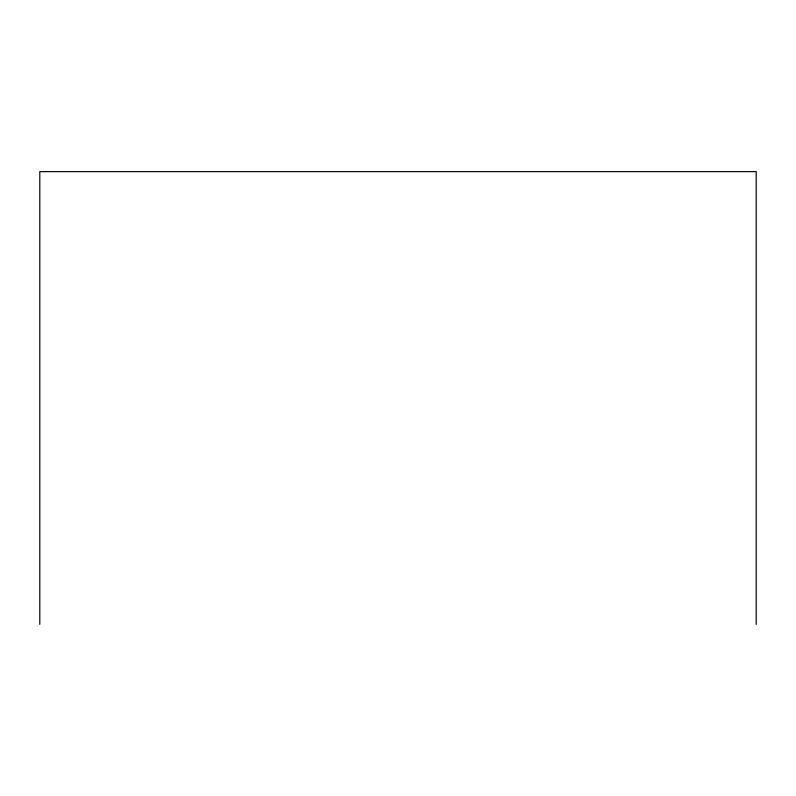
<?xml version="1.0" encoding="UTF-8"?>
<svg xmlns="http://www.w3.org/2000/svg" width="796" height="796" viewBox="0 0 796 796"><rect width="100%" height="100%" fill="white"/><g stroke="black" fill="none" stroke-linecap="round" stroke-linejoin="round"><path stroke-width="1.19" d="M756.2 624.372L756.2 171.628L39.8 171.628L39.8 624.372"/></g></svg>
